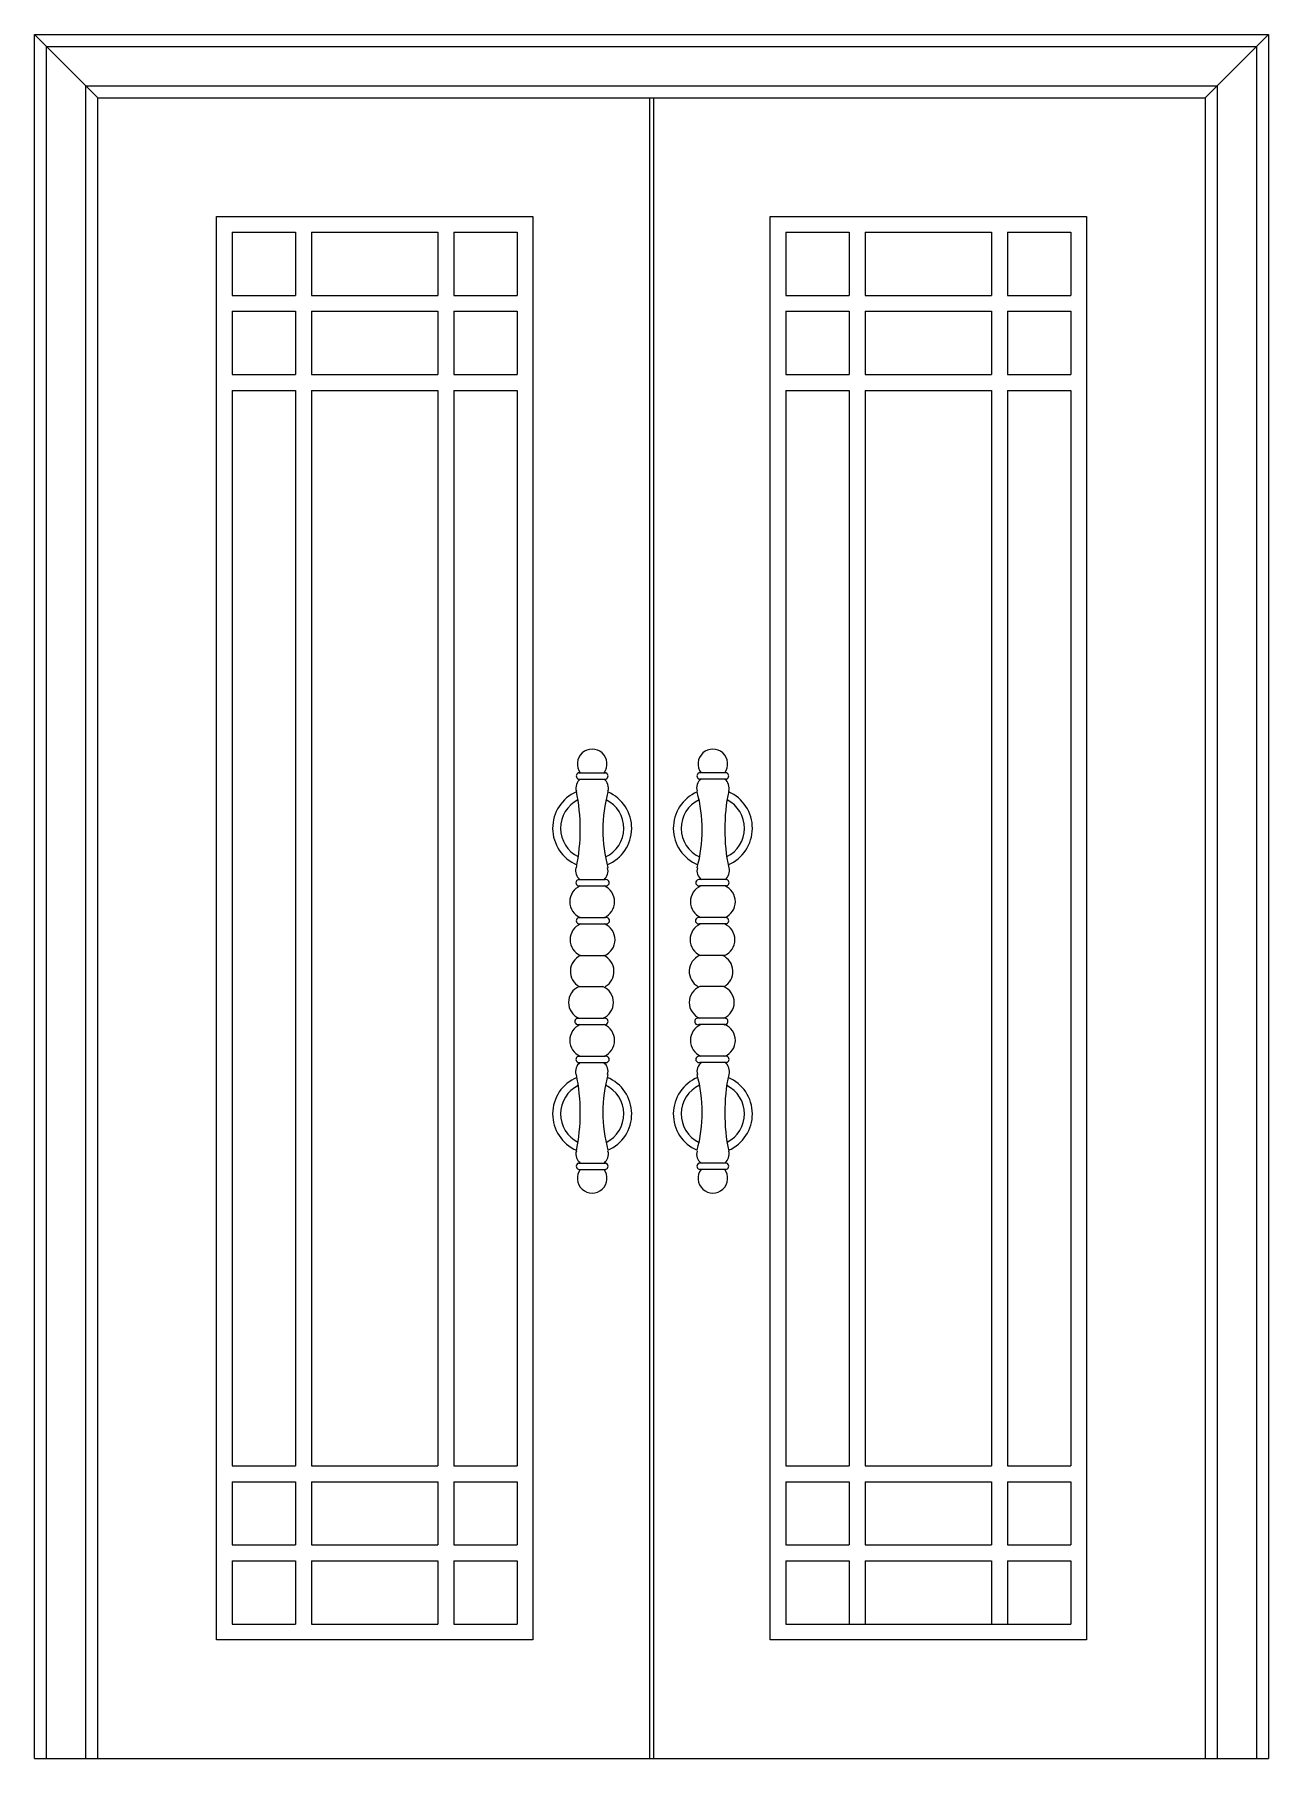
# Model space of a CAD drawing. Header units: metres. Extents: x 0 to 1560, y 3 to 2183.
import ezdxf

# ---------------------------------------------------------------- set-up
doc = ezdxf.new("R2010")
doc.units = ezdxf.units.M
for name, color, linetype in [('2', 2, 'Continuous'), ('3', 3, 'Continuous'), ('4', 4, 'Continuous'), ('6', 3, 'Continuous'), ('7', 7, 'Continuous')]:
    doc.layers.add(name, color=color, linetype=linetype)

msp = doc.modelspace()

# ---------------------------------------------------------------- hatches: boundary and pattern name
at = {"layer": '3'}
h = msp.add_hatch(dxfattribs=at)
h.set_pattern_fill('AR-RROOF', scale=400)
h.paths.add_polyline_path([(250, 1852.73), (330, 1852.73), (330, 1932.73), (250, 1932.73)])
h.paths.add_polyline_path([(250, 1752.73), (330, 1752.73), (330, 1832.73), (250, 1832.73)])
h.paths.add_polyline_path([(350, 1832.73), (350, 1752.73), (510, 1752.73), (510, 1832.73)])
h.paths.add_polyline_path([(510, 1852.73), (510, 1932.73), (350, 1932.73), (350, 1852.73)])
h.paths.add_polyline_path([(610, 1852.73), (610, 1932.73), (530, 1932.73), (530, 1852.73)])
h.paths.add_polyline_path([(610, 1752.73), (610, 1832.73), (530, 1832.73), (530, 1752.73)])
h.paths.add_polyline_path([(610, 1732.73), (530, 1732.73), (530, 372.73), (610, 372.73)])
h.paths.add_polyline_path([(510, 1732.73), (350, 1732.73), (350, 372.73), (510, 372.73)])
h.paths.add_polyline_path([(250, 372.73), (330, 372.73), (330, 1732.73), (250, 1732.73)])
h.paths.add_polyline_path([(250, 352.73), (250, 272.73), (330, 272.73), (330, 352.73)])
h.paths.add_polyline_path([(250, 252.73), (250, 172.73), (330, 172.73), (330, 252.73)])
h.paths.add_polyline_path([(350, 352.73), (350, 272.73), (510, 272.73), (510, 352.73)])
h.paths.add_polyline_path([(350, 252.73), (350, 172.73), (510, 172.73), (510, 252.73)])
h.paths.add_polyline_path([(530, 172.73), (610, 172.73), (610, 252.73), (530, 252.73)])
h.paths.add_polyline_path([(530, 272.73), (610, 272.73), (610, 352.73), (530, 352.73)])
h = msp.add_hatch(dxfattribs=at)
h.set_pattern_fill('AR-RROOF', scale=400)
h.paths.add_polyline_path([(1030, 1932.73), (950, 1932.73), (950, 1852.73), (1030, 1852.73)])
h.paths.add_polyline_path([(950, 1832.73), (950, 1752.73), (1030, 1752.73), (1030, 1832.73)])
h.paths.add_polyline_path([(1210, 1752.73), (1210, 1832.73), (1050, 1832.73), (1050, 1752.73)])
h.paths.add_polyline_path([(1210, 1852.73), (1210, 1932.73), (1050, 1932.73), (1050, 1852.73)])
h.paths.add_polyline_path([(1310, 1932.73), (1230, 1932.73), (1230, 1852.73), (1310, 1852.73)])
h.paths.add_polyline_path([(1310, 1832.73), (1230, 1832.73), (1230, 1752.73), (1310, 1752.73)])
h.paths.add_polyline_path([(1310, 1732.73), (1230, 1732.73), (1230, 372.73), (1310, 372.73)])
h.paths.add_polyline_path([(1210, 1732.73), (1050, 1732.73), (1050, 372.73), (1210, 372.73)])
h.paths.add_polyline_path([(950, 372.73), (1030, 372.73), (1030, 1732.73), (950, 1732.73)])
h.paths.add_polyline_path([(1030, 352.73), (950, 352.73), (950, 272.73), (1030, 272.73)])
h.paths.add_polyline_path([(1030, 172.73), (1030, 252.73), (950, 252.73), (950, 172.73)])
h.paths.add_polyline_path([(1050, 252.73), (1050, 172.73), (1210, 172.73), (1210, 252.73)])
h.paths.add_polyline_path([(1210, 272.73), (1210, 352.73), (1050, 352.73), (1050, 272.73)])
h.paths.add_polyline_path([(1310, 352.73), (1230, 352.73), (1230, 272.73), (1310, 272.73)])
h.paths.add_polyline_path([(1310, 172.73), (1310, 252.73), (1230, 252.73), (1230, 172.73)])

# ---------------------------------------------------------------- linework, layer by layer
at = {"layer": '2'}
msp.add_line((0, 2.73), (1560, 2.73), dxfattribs=at)
at = {"layer": '3'}
for p, q in [((80, 2102.73), (0, 2182.73)), ((1480, 2102.73), (1560, 2182.73)), ((250, 1932.73), (330, 1932.73)), ((250, 1932.73), (250, 1852.73)), ((330, 1932.73), (330, 1852.73)), ((350, 1932.73), (510, 1932.73)), ((350, 1932.73), (350, 1852.73)), ((510, 1932.73), (510, 1852.73)), ((530, 1932.73), (610, 1932.73)), ((530, 1932.73), (530, 1852.73)), ((610, 1932.73), (610, 1852.73)), ((950, 1932.73), (950, 1852.73)), ((950, 1932.73), (1030, 1932.73)), ((1030, 1932.73), (1030, 1852.73)), ((1050, 1932.73), (1210, 1932.73)), ((1050, 1932.73), (1050, 1852.73)), ((1210, 1932.73), (1210, 1852.73)), ((1230, 1932.73), (1310, 1932.73)), ((1230, 1932.73), (1230, 1852.73)), ((1310, 1932.73), (1310, 1852.73)), ((250, 1852.73), (330, 1852.73)), ((250, 1832.73), (330, 1832.73)), ((250, 1832.73), (250, 1752.73)), ((330, 1832.73), (330, 1752.73)), ((350, 1852.73), (510, 1852.73)), ((350, 1832.73), (350, 1752.73)), ((350, 1832.73), (510, 1832.73)), ((510, 1832.73), (510, 1752.73)), ((530, 1852.73), (610, 1852.73)), ((530, 1832.73), (530, 1752.73)), ((530, 1832.73), (610, 1832.73)), ((610, 1832.73), (610, 1752.73)), ((950, 1852.73), (1030, 1852.73)), ((950, 1832.73), (950, 1752.73)), ((950, 1832.73), (1030, 1832.73)), ((1030, 1832.73), (1030, 1752.73)), ((1050, 1852.73), (1210, 1852.73)), ((1050, 1832.73), (1210, 1832.73)), ((1050, 1832.73), (1050, 1752.73)), ((1210, 1832.73), (1210, 1752.73)), ((1230, 1852.73), (1310, 1852.73)), ((1230, 1832.73), (1230, 1752.73)), ((1230, 1832.73), (1310, 1832.73)), ((1310, 1832.73), (1310, 1752.73)), ((250, 1752.73), (330, 1752.73)), ((350, 1752.73), (510, 1752.73)), ((530, 1752.73), (610, 1752.73)), ((950, 1752.73), (1030, 1752.73)), ((1050, 1752.73), (1210, 1752.73)), ((1230, 1752.73), (1310, 1752.73)), ((250, 1732.73), (250, 372.73)), ((250, 1732.73), (330, 1732.73)), ((330, 1732.73), (330, 372.73)), ((350, 1732.73), (350, 372.73)), ((350, 1732.73), (510, 1732.73)), ((510, 1732.73), (510, 372.73)), ((530, 1732.73), (530, 372.73)), ((530, 1732.73), (610, 1732.73)), ((610, 1732.73), (610, 372.73)), ((950, 1732.73), (950, 372.73)), ((950, 1732.73), (1030, 1732.73)), ((1030, 1732.73), (1030, 372.73)), ((1050, 1732.73), (1050, 372.73)), ((1050, 1732.73), (1210, 1732.73)), ((1210, 1732.73), (1210, 372.73)), ((1230, 1732.73), (1230, 372.73)), ((1230, 1732.73), (1310, 1732.73)), ((1310, 1732.73), (1310, 372.73)), ((250, 372.73), (330, 372.73)), ((350, 372.73), (510, 372.73)), ((530, 372.73), (610, 372.73)), ((950, 372.73), (1030, 372.73)), ((1050, 372.73), (1210, 372.73)), ((1230, 372.73), (1310, 372.73)), ((250, 352.73), (250, 272.73)), ((250, 352.73), (330, 352.73)), ((330, 352.73), (330, 272.73)), ((350, 352.73), (350, 272.73)), ((350, 352.73), (510, 352.73)), ((510, 352.73), (510, 272.73)), ((530, 352.73), (530, 272.73)), ((530, 352.73), (610, 352.73)), ((610, 352.73), (610, 272.73)), ((950, 352.73), (950, 272.73)), ((950, 352.73), (1030, 352.73)), ((1030, 352.73), (1030, 272.73)), ((1050, 352.73), (1050, 272.73)), ((1050, 352.73), (1210, 352.73)), ((1210, 352.73), (1210, 272.73)), ((1230, 352.73), (1230, 272.73)), ((1230, 352.73), (1310, 352.73)), ((1310, 352.73), (1310, 272.73)), ((250, 272.73), (330, 272.73)), ((350, 272.73), (510, 272.73)), ((530, 272.73), (610, 272.73)), ((950, 272.73), (1030, 272.73)), ((1050, 272.73), (1210, 272.73)), ((1230, 272.73), (1310, 272.73)), ((250, 252.73), (330, 252.73)), ((250, 252.73), (250, 172.73)), ((330, 252.73), (330, 172.73)), ((350, 252.73), (510, 252.73)), ((350, 252.73), (350, 172.73)), ((510, 252.73), (510, 172.73)), ((530, 252.73), (610, 252.73)), ((530, 252.73), (530, 172.73)), ((610, 252.73), (610, 172.73)), ((950, 252.73), (950, 172.73)), ((950, 252.73), (1030, 252.73)), ((1030, 252.73), (1030, 172.73)), ((1050, 252.73), (1210, 252.73)), ((1050, 252.73), (1050, 172.73)), ((1210, 252.73), (1210, 172.73)), ((1230, 252.73), (1230, 172.73)), ((1230, 252.73), (1310, 252.73)), ((1310, 252.73), (1310, 172.73)), ((250, 172.73), (330, 172.73)), ((350, 172.73), (510, 172.73)), ((530, 172.73), (610, 172.73)), ((950, 172.73), (1310, 172.73))]:
    msp.add_line(p, q, dxfattribs=at)
for points in [[(15, 2.73), (15, 2167.73), (1545, 2167.73), (1545, 2.73)], [(65, 2.73), (65, 2117.73), (1495, 2117.73), (1495, 2.73)]]:
    msp.add_lwpolyline(points, dxfattribs=at)
at = {"layer": '4'}
for points in [[(0, 2.73), (0, 2182.73), (1560, 2182.73), (1560, 2.73)], [(80, 2.73), (80, 2102.73), (1480, 2102.73), (1480, 2.73)]]:
    msp.add_lwpolyline(points, dxfattribs=at)
at = {"layer": '6'}
for p, q in [((777.5, 2102.73), (777.5, 2.73)), ((782.5, 2102.73), (782.5, 2.73))]:
    msp.add_line(p, q, dxfattribs=at)
at = {"layer": '7'}
for p, q in [((688.1, 1249.11), (721.9, 1249.11)), ((874.48, 1249.11), (840.67, 1249.11)), ((688.1, 1241.11), (721.9, 1241.11)), ((874.48, 1241.11), (840.67, 1241.11)), ((687.64, 1114.11), (721.45, 1114.11)), ((874.94, 1114.11), (841.13, 1114.11)), ((687.64, 1106.11), (721.45, 1106.11)), ((874.94, 1106.11), (841.13, 1106.11)), ((688.1, 1066.11), (721.9, 1066.11)), ((688.1, 1058.11), (721.9, 1058.11)), ((690, 1066.11), (720, 1066.11)), ((874.48, 1066.11), (840.67, 1066.11)), ((874.48, 1058.11), (840.67, 1058.11)), ((872.58, 1066.11), (842.58, 1066.11)), ((690.45, 1018.11), (720.45, 1018.11)), ((872.12, 1018.11), (842.12, 1018.11)), ((688.55, 978.73), (718.55, 978.73)), ((871.13, 978.73), (841.13, 978.73)), ((686.19, 938.73), (720, 938.73)), ((873.48, 938.73), (839.68, 938.73)), ((686.19, 930.73), (720, 930.73)), ((690, 930.73), (720, 930.73)), ((873.48, 930.73), (839.68, 930.73)), ((872.58, 930.73), (842.58, 930.73)), ((687.64, 890.73), (721.45, 890.73)), ((687.64, 882.73), (721.45, 882.73)), ((874.94, 890.73), (841.13, 890.73)), ((874.94, 882.73), (841.13, 882.73)), ((688.1, 755.73), (721.9, 755.73)), ((688.1, 747.73), (721.9, 747.73)), ((874.48, 755.73), (840.67, 755.73)), ((874.48, 747.73), (840.67, 747.73))]:
    msp.add_line(p, q, dxfattribs=at)
for points in [[(230, 1952.73), (630, 1952.73), (630, 152.73), (230, 152.73)], [(1330, 1952.73), (1330, 152.73), (930, 152.73), (930, 1952.73)]]:
    msp.add_lwpolyline(points, close=True, dxfattribs=at)
for centre, radius, start, end in [((705, 1260.33), 18.73, 323.21, 216.79), ((857.58, 1260.33), 18.73, 323.21, 216.79), ((689.05, 1245.11), 4.11, 76.61, 283.39), ((720.95, 1245.11), 4.11, 256.61, 103.39), ((841.62, 1245.11), 4.11, 76.61, 283.39), ((873.53, 1245.11), 4.11, 256.61, 103.39), ((705, 1179.11), 50, 113.3, 247.37), ((698.34, 1230), 13.9, 126.89, 196.24), ((449.98, 1177.61), 239.97, 348.34, 11.66), ((895.08, 1177.03), 176.7, 164.27, 195.73), ((711.66, 1230), 13.9, 343.76, 53.11), ((705, 1179.11), 50, 292.32, 66.42), ((857.58, 1179.11), 50, 113.58, 247.68), ((850.92, 1230), 13.9, 126.89, 196.24), ((667.5, 1177.03), 176.7, 344.27, 15.73), ((864.23, 1230), 13.9, 343.76, 53.11), ((1112.6, 1177.61), 239.97, 168.34, 191.66), ((857.58, 1179.11), 50, 292.63, 66.7), ((705, 1179.11), 40, 116.67, 244), ((705, 1179.11), 40, 294.72, 64.02), ((857.58, 1179.11), 40, 115.98, 245.28), ((857.58, 1179.11), 40, 296, 63.33), ((697.89, 1125.23), 13.9, 163.76, 233.11), ((688.59, 1110.11), 4.11, 76.61, 283.39), ((711.2, 1125.23), 13.9, 306.89, 16.24), ((722.4, 1110.11), 4.11, 256.61, 103.39), ((840.17, 1110.11), 4.11, 76.61, 283.39), ((851.37, 1125.23), 13.9, 163.76, 233.11), ((864.69, 1125.23), 13.9, 306.89, 16.24), ((873.98, 1110.11), 4.11, 256.61, 103.39), ((698.2, 1086.11), 21.61, 112.29, 247.71), ((711.8, 1086.11), 21.61, 292.29, 67.71), ((850.77, 1086.11), 21.61, 112.29, 247.71), ((864.38, 1086.11), 21.61, 292.29, 67.71), ((698.65, 1038.11), 21.61, 112.29, 247.71), ((689.05, 1062.11), 4.11, 76.61, 283.39), ((712.26, 1038.11), 21.61, 292.29, 67.71), ((722.86, 1062.11), 4.11, 256.61, 103.39), ((850.32, 1038.11), 21.61, 112.29, 247.71), ((839.72, 1062.11), 4.11, 76.61, 283.39), ((863.92, 1038.11), 21.61, 292.29, 67.71), ((873.53, 1062.11), 4.11, 256.61, 103.39), ((699.55, 997.94), 22.13, 114.25, 240.21), ((710.45, 997.94), 22.13, 299.79, 65.75), ((849.83, 997.94), 22.13, 114.25, 240.21), ((860.73, 997.94), 22.13, 299.79, 65.75), ((696.75, 958.73), 21.61, 112.29, 247.71), ((710.35, 958.73), 21.61, 292.29, 67.71), ((849.32, 958.73), 21.61, 112.29, 247.71), ((862.93, 958.73), 21.61, 292.29, 67.71), ((687.14, 934.73), 4.11, 76.61, 283.39), ((720.95, 934.73), 4.11, 256.61, 103.39), ((838.72, 934.73), 4.11, 76.61, 283.39), ((872.53, 934.73), 4.11, 256.61, 103.39), ((698.2, 910.73), 21.61, 112.29, 247.71), ((711.8, 910.73), 21.61, 292.29, 67.71), ((850.77, 910.73), 21.61, 112.29, 247.71), ((864.38, 910.73), 21.61, 292.29, 67.71), ((697.89, 871.62), 13.9, 126.89, 196.24), ((688.59, 886.73), 4.11, 76.61, 283.39), ((711.2, 871.62), 13.9, 343.76, 53.11), ((722.4, 886.73), 4.11, 256.61, 103.39), ((840.17, 886.73), 4.11, 76.61, 283.39), ((851.37, 871.62), 13.9, 126.89, 196.24), ((873.98, 886.73), 4.11, 256.61, 103.39), ((864.69, 871.62), 13.9, 343.76, 53.11), ((705, 817.73), 50, 112.63, 246.7), ((705, 817.73), 40, 116, 243.33), ((449.98, 819.23), 239.97, 348.34, 11.66), ((895.08, 819.82), 176.7, 164.27, 195.73), ((705, 817.73), 40, 295.98, 65.28), ((705, 817.73), 50, 293.58, 67.68), ((857.58, 817.73), 50, 112.32, 246.42), ((857.58, 817.73), 40, 114.72, 244.02), ((667.5, 819.82), 176.7, 344.27, 15.73), ((1112.6, 819.23), 239.97, 168.34, 191.66), ((857.58, 817.73), 40, 296.67, 64), ((857.58, 817.73), 50, 293.3, 67.37), ((698.34, 766.84), 13.9, 163.76, 233.11), ((711.66, 766.84), 13.9, 306.89, 16.24), ((850.92, 766.84), 13.9, 163.76, 233.11), ((864.23, 766.84), 13.9, 306.89, 16.24), ((689.05, 751.73), 4.11, 76.61, 283.39), ((705, 736.51), 18.73, 143.21, 36.79), ((720.95, 751.73), 4.11, 256.61, 103.39), ((841.62, 751.73), 4.11, 76.61, 283.39), ((857.58, 736.51), 18.73, 143.21, 36.79), ((873.53, 751.73), 4.11, 256.61, 103.39)]:
    msp.add_arc(centre, radius, start, end, dxfattribs=at)

doc.saveas('drawing.dxf')
